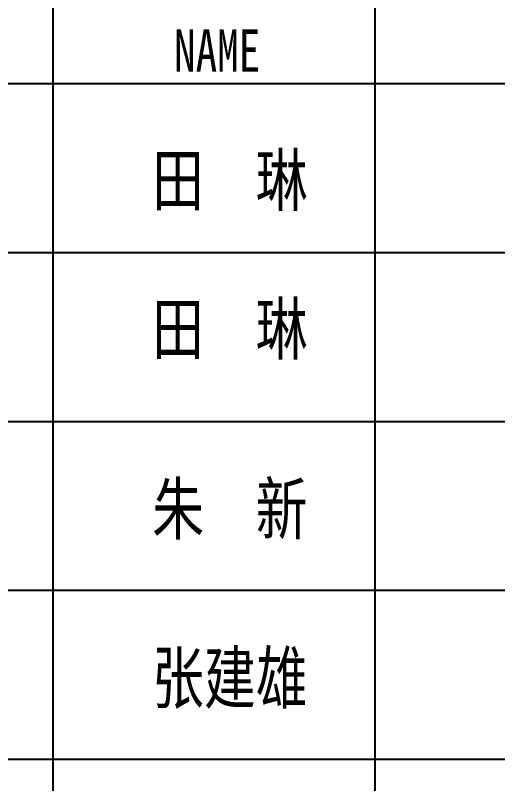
# Model space of a CAD drawing. Extents: x 174641 to 414490, y 73126 to 493158.
# Drawn here: x 273219 to 276071, y 338292 to 342841 of the extents above; entities that cross this region are included whole.
import ezdxf

# ---------------------------------------------------------------- set-up
doc = ezdxf.new("R2010")
doc.units = 0
doc.header["$LTSCALE"] = 1000
doc.header["$MEASUREMENT"] = 0
doc.styles.add('-宋体', font='', dxfattribs={"width": 0.8})
doc.styles.get('-宋体').set_extended_font_data('SimSun')

msp = doc.modelspace()

# ---------------------------------------------------------------- linework, layer by layer
for p, q in [((273441.1, 346436.9), (273441.1, 334436.9)), ((275345.5, 343436.9), (275345.5, 334407.4)), ((270741.1, 342436.9), (278741.1, 342436.9)), ((270741.1, 341436.9), (278741.1, 341436.9)), ((270741.1, 340436.9), (278741.1, 340436.9)), ((270741.1, 339436.9), (278741.1, 339436.9)), ((270741.1, 338436.9), (278741.1, 338436.9))]:
    msp.add_line(p, q)

# ---------------------------------------------------------------- texts
at = {"style": '-宋体', "width": 0.75}
for s, height, p in [('NAME', 250, (274157.5, 342507.4)), ('田  琳', 300, (274027.4, 341715.6)), ('田  琳', 300, (274027.4, 340834.8)), ('朱  新', 300, (274027.4, 339768.5)), ('张建雄', 300, (274027.4, 338768.5))]:
    msp.add_text(s, height=height, dxfattribs=at).set_placement(p)

doc.saveas('drawing.dxf')
